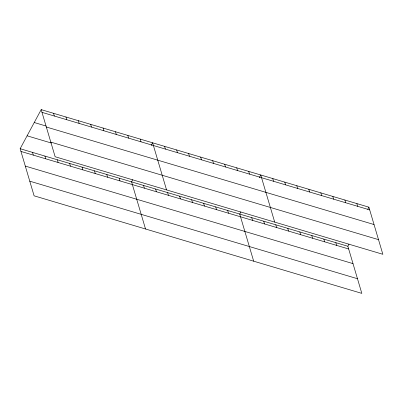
<?xml version="1.0" encoding="UTF-8"?>
<svg xmlns="http://www.w3.org/2000/svg" width="403" height="403" viewBox="0 0 403 403"><rect width="100%" height="100%" fill="white"/><g stroke="black" fill="none" stroke-linecap="round" stroke-linejoin="round"><path stroke-width="0.6" d="M349.018 244.102L347.86 246.253L361.818 293.374L34.109 195.828L20.15 148.707L41.182 109.626L368.891 207.172L382.85 254.293L55.14 156.747L41.182 109.626M132.728 179.723L131.569 181.874L145.528 228.995M151.155 145.478L152.601 142.793L166.56 189.914M240.873 211.913L239.714 214.064L253.673 261.184M259.3 177.668L260.746 174.983L274.705 222.103M367.738 209.318L368.891 207.172M41.988 112.351L369.702 209.898M34.24 122.522L46.033 126.033M46.33 127.005L374.039 224.547M50.798 142.098L378.513 239.644M27.092 135.811L51.262 143.005M20.15 148.707L347.86 246.253M20.956 151.437L348.671 248.978M25.298 166.086L353.008 263.627M29.767 181.179L357.481 278.725M356.877 203.596L357.683 206.321M344.862 200.019L345.668 202.744M332.843 196.442L333.654 199.168M335.845 242.677L336.651 245.402M320.828 192.866L321.634 195.591M323.831 239.1L324.637 241.825M308.814 189.289L309.62 192.014M311.811 235.523L312.622 238.249M296.794 185.712L297.605 188.438M299.797 231.947L300.603 234.672M284.78 182.136L285.586 184.861M287.782 228.37L288.588 231.095M272.766 178.559L273.572 181.285M275.763 224.793L276.574 227.519M263.748 221.217L264.554 223.942M248.732 171.406L249.538 174.131M251.734 217.64L252.54 220.365M236.717 167.829L237.523 170.555M224.698 164.253L225.509 166.978M227.7 210.487L228.506 213.212M212.683 160.676L213.489 163.401M215.686 206.91L216.492 209.636M200.669 157.099L201.475 159.825M203.666 203.334L204.477 206.059M188.649 153.523L189.46 156.248M191.652 199.757L192.458 202.482M176.635 149.946L177.441 152.672M179.637 196.18L180.443 198.906M164.62 146.37L165.426 149.095M167.618 192.604L168.429 195.329M155.603 189.027L156.409 191.752M140.224 139.106L141.03 141.836M143.589 185.451L144.395 188.176M127.842 135.423L128.653 138.148M115.465 131.736L116.271 134.461M119.192 178.186L119.998 180.917M103.082 128.053L103.888 130.779M106.81 174.504L107.621 177.229M90.7 124.366L91.511 127.091M94.433 170.817L95.239 173.547M78.323 120.683L79.129 123.409M82.051 167.134L82.857 169.859M65.941 116.996L66.752 119.721M69.669 163.447L70.48 166.177M53.564 113.308L54.37 116.039M57.291 159.764L58.097 162.49M44.909 156.077L45.72 158.807M32.532 152.394L33.338 155.12"/></g></svg>
